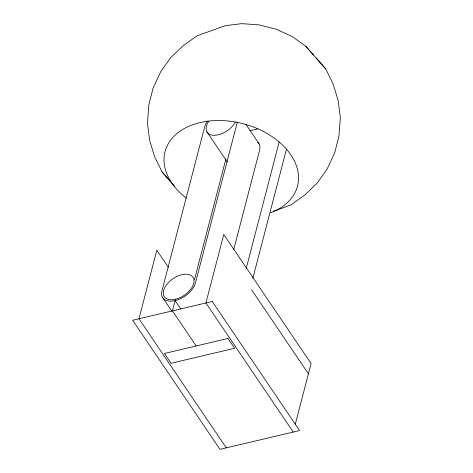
<?xml version="1.0" encoding="UTF-8"?>
<svg xmlns="http://www.w3.org/2000/svg" width="473" height="473" viewBox="0 0 473 473"><rect width="100%" height="100%" fill="white"/><g stroke="black" fill="none" stroke-linecap="round" stroke-linejoin="round"><path stroke-width="0.71" d="M194.468 279.62L225.94 158.798M237.31 122.17L195.408 283.025A19.239 11.121 -34.1 0 1 175.122 300.591L172.444 310.867L196.189 345.964M233.721 249.555L259.606 150.183A19.239 11.121 -34.1 0 0 257.791 142.184M246.22 268.433L279.171 141.941M252.86 278.248L286.366 149.616M295.282 424.246L311.092 363.542L223.77 234.454L205.921 302.968L293.248 432.056M273.311 211.354L290.883 204.969L304.647 195.154L316.987 183.299L327.038 169.281L334.754 152.643L338.97 135.934L340.347 117.671L338.165 100.513L333.199 84.212L325.761 68.957L316.07 57.925M249.904 130.743L257.761 128.887M325.761 68.957L305.942 46.431L292.444 36.675L276.498 29.326L259.186 24.88L241.697 23.65L225.219 25.713L196.916 35.889L183.152 45.698L170.812 57.558L160.761 71.577L153.045 88.215L148.829 104.923L147.446 123.187L149.634 140.345L154.6 156.646L162.038 171.9L171.729 182.927M162.038 171.9L174.448 185.978M305.942 46.431L313.351 54.88M245.99 124.464L259.139 143.904M206.855 131.754L227.401 162.127M251.476 289.647L308.414 373.824M168.4 267.387L156.811 250.258L138.967 318.772L226.289 447.86M180.852 309.064L175.122 300.591A19.239 11.121 -34.1 0 1 161.932 290.925L204.762 126.498A19.239 11.121 -34.1 0 1 207.215 121.248M162.399 297.204L171.853 311.175M235.223 122.282A17.318 10.004 -34.1 0 1 213.636 135.296A17.318 10.004 -34.1 0 1 208.806 121.141M186.202 198.045A68.449 46.685 14.6 0 1 184.701 128.313A68.449 46.685 14.6 0 1 283.043 145.524A68.449 46.685 14.6 0 1 270.432 212.791M212.241 301.478L132.653 320.262L219.975 449.35L299.563 430.566L212.241 301.478M227.98 338.461L164.391 353.473L171.031 363.288L234.62 348.282L227.98 338.461M175.477 299.232A17.318 10.004 -34.1 0 0 193.309 277.769A17.318 10.004 -34.1 0 0 167.217 283.93A17.318 10.004 -34.1 0 0 175.477 299.232"/></g></svg>
